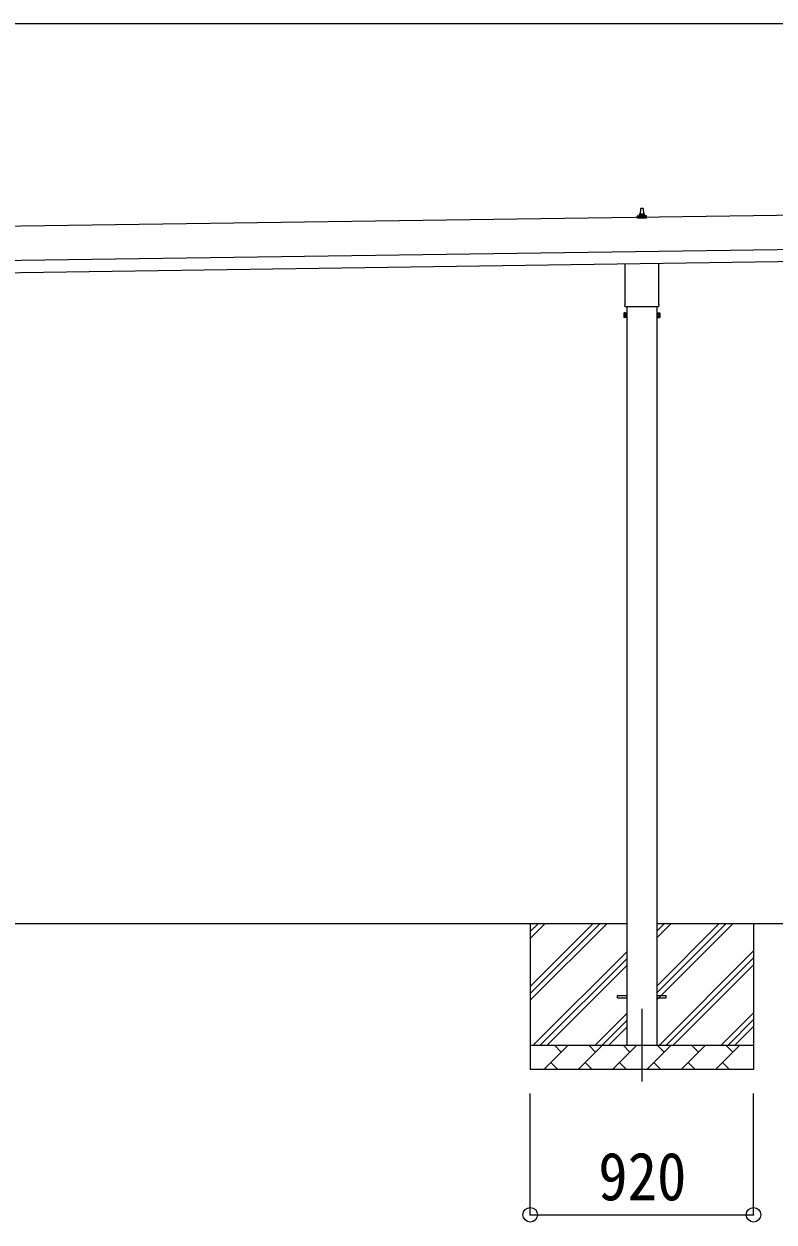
# Model space of a CAD drawing. Units: millimetres at full size, sheet at 1:60; details may follow other scales. Extents: x -16864 to 16864, y -11640 to 11640.
# Drawn here: x 2444 to 5535, y -8293 to -3356 of the extents above; entities that cross this region are included whole.
import ezdxf
from ezdxf.enums import TextEntityAlignment as Align

# ---------------------------------------------------------------- set-up
doc = ezdxf.new("R2010")
doc.units = ezdxf.units.MM
doc.header["$LTSCALE"] = 60
doc.header["$PDMODE"] = 32
doc.header["$PDSIZE"] = 60
doc.linetypes.add('CHAIN1', pattern=[8, 5, -1, 1, -1])
for name, color, linetype, lineweight in [('0-1_Defpoints', 7, 'CHAIN1', 9), ('0-2_TEXT1', 4, 'Continuous', 9), ('0-3_SHAPE', 7, 'Continuous', 9), ('0-8_TABLE1', 6, 'Continuous', 9)]:
    doc.layers.add(name, color=color, linetype=linetype, lineweight=lineweight)
doc.styles.add('ＭＳ ゴシック', font='')
doc.styles.get('ＭＳ ゴシック').set_extended_font_data('MS Gothic')

msp = doc.modelspace()

# ---------------------------------------------------------------- linework, layer by layer
at = {"layer": '0-1_Defpoints'}
msp.add_line((4990.83, -7413.9), (4990.83, -7762.9), dxfattribs=at)
at = {"layer": '0-2_TEXT1'}
for p, q in [((6530.9, -4131.21), (900.44, -4211.64)), ((4973.65, -4147.17), (4980.38, -4145.54)), ((4980.76, -4145.36), (5001.52, -4145.36)), ((4981.14, -4144.57), (4981.14, -4140.36)), ((4982.14, -4140.36), (5000.14, -4140.36)), ((4985.14, -4140.36), (4985.87, -4116.83)), ((4986.87, -4115.86), (4995.41, -4115.86)), ((4996.41, -4116.83), (4997.14, -4140.36)), ((5001.14, -4144.57), (5001.14, -4140.36)), ((5008.63, -4147.17), (5001.9, -4145.54)), ((4972.89, -4155.86), (4972.89, -4148.14)), ((5009.39, -4155.86), (4972.89, -4155.86)), ((4973.27, -4147.36), (5009.01, -4147.36)), ((5009.39, -4155.86), (5009.39, -4148.14)), ((902.44, -4351.63), (6532.9, -4271.19)), ((903.15, -4401.62), (6533.62, -4321.19)), ((4922.53, -4509.84), (4922.53, -4344.2)), ((5059.13, -4342.25), (5059.13, -4509.84)), ((4920.83, -4518.61), (4920.83, -4513.11)), ((5058.77, -4522.11), (4922.9, -4522.11)), ((4928.33, -4522.11), (4928.33, -7563.9)), ((5053.33, -7563.9), (5053.33, -4522.11)), ((5060.83, -4513.11), (5060.83, -4518.61)), ((4916.83, -4548.11), (4917.59, -4546.8)), ((4916.83, -4548.11), (4916.83, -4565.11)), ((4916.83, -4565.11), (4917.59, -4566.43)), ((4923.83, -4551.71), (4917.59, -4551.71)), ((4923.83, -4561.52), (4917.59, -4561.52)), ((4923.83, -4566.43), (4917.59, -4566.43)), ((4926.33, -4565.81), (4923.83, -4565.81)), ((5055.33, -4565.81), (5057.83, -4565.81)), ((5057.83, -4551.71), (5064.07, -4551.71)), ((5057.83, -4561.52), (5064.07, -4561.52)), ((5057.83, -4566.43), (5064.07, -4566.43)), ((5064.83, -4548.11), (5064.07, -4546.8)), ((5064.83, -4565.11), (5064.07, -4566.43)), ((5064.83, -4548.11), (5064.83, -4565.11)), ((4890.83, -7359.4), (4928.33, -7359.4)), ((4890.83, -7368.4), (4890.83, -7359.4)), ((4890.83, -7359.4), (4928.33, -7359.4)), ((4890.83, -7368.4), (4890.83, -7359.4)), ((4890.83, -7368.4), (4928.33, -7368.4)), ((4890.83, -7368.4), (4928.33, -7368.4)), ((5053.33, -7359.4), (5090.83, -7359.4)), ((5053.33, -7359.4), (5090.83, -7359.4)), ((5053.33, -7368.4), (5090.83, -7368.4)), ((5053.33, -7368.4), (5090.83, -7368.4)), ((5090.83, -7368.4), (5090.83, -7359.4)), ((5090.83, -7368.4), (5090.83, -7359.4))]:
    msp.add_line(p, q, dxfattribs=at)
for points in [[(4923.83, -4566.43), (4923.83, -4546.8), (4917.59, -4546.8)], [(4923.83, -4565.81), (4923.83, -4547.41), (4926.33, -4547.41)], [(5057.83, -4565.81), (5057.83, -4547.41), (5055.33, -4547.41)], [(5057.83, -4566.43), (5057.83, -4546.8), (5064.07, -4546.8)]]:
    msp.add_lwpolyline(points, dxfattribs=at)
for points in [[(4926.33, -4567.11), (4926.33, -4546.11), (4928.33, -4546.11), (4928.33, -4567.11)], [(5055.33, -4567.11), (5055.33, -4546.11), (5053.33, -4546.11), (5053.33, -4567.11)]]:
    msp.add_lwpolyline(points, close=True, dxfattribs=at)
for centre, radius, start, end in [((4980.14, -4144.57), 1, 283.62699, 0), ((4985.23, -4140.99), 4.13, 90, 171.17633), ((4982.14, -4141.36), 1, 90, 180), ((4986.87, -4116.86), 1, 90, 178.60509), ((4994.47, -4140.36), 4.83, 133.60282, 180), ((4987.81, -4140.36), 4.83, 0, 46.39718), ((4995.41, -4116.86), 1, 1.39491, 90), ((4997.05, -4140.99), 4.13, 8.82367, 90), ((5000.14, -4141.36), 1, 0, 90), ((5002.14, -4144.57), 1, 180, 256.37301), ((4973.89, -4148.14), 1, 103.62699, 180), ((5008.39, -4148.14), 1, 0, 76.37301), ((4924.83, -4513.11), 4, 125.09963, 180), ((4924.83, -4518.61), 4, 180, 194.47751), ((4924.83, -4518.61), 4, 194.47751, 241.04498), ((5056.83, -4518.61), 4, 298.95502, 345.52249), ((5056.83, -4513.11), 4, 0, 54.90037), ((5056.83, -4518.61), 4, 345.52249, 0), ((4933.07, -4556.61), 16.24, 162.41205, 197.58795), ((4921.18, -4549.25), 4.34, 145.61575, 214.38425), ((4921.18, -4563.98), 4.34, 145.61575, 214.38425), ((5048.59, -4556.61), 16.24, 342.41205, 17.58795), ((5060.49, -4549.25), 4.34, 325.61575, 34.38425), ((5060.49, -4563.98), 4.34, 325.61575, 34.38425)]:
    msp.add_arc(centre, radius, start, end, dxfattribs=at)
at = {"layer": '0-3_SHAPE'}
for p, q in [((4928.33, -7063.9), (1953.33, -7063.9)), ((4530.83, -7063.9), (4530.83, -7663.9)), ((4530.83, -7096.11), (4563.04, -7063.9)), ((4530.83, -7322.38), (4789.32, -7063.9)), ((4530.83, -7350.67), (4817.6, -7063.9)), ((4530.83, -7378.95), (4845.88, -7063.9)), ((4530.83, -7124.39), (4591.33, -7063.9)), ((4530.83, -7067.82), (4534.76, -7063.9)), ((8028.33, -7063.9), (5053.33, -7063.9)), ((5053.33, -7092.72), (5082.16, -7063.9)), ((5053.33, -7121.01), (5110.44, -7063.9)), ((5053.33, -7375.57), (5365, -7063.9)), ((5053.33, -7319), (5308.43, -7063.9)), ((5053.33, -7347.28), (5336.72, -7063.9)), ((5450.83, -7063.9), (5450.83, -7663.9)), ((4545.83, -7561.94), (4928.33, -7179.44)), ((5062.99, -7563.9), (5450.83, -7176.06)), ((5091.27, -7563.9), (5450.83, -7204.34)), ((4572.16, -7563.9), (4928.33, -7207.72)), ((4600.44, -7563.9), (4928.33, -7236.01)), ((5119.56, -7563.9), (5450.83, -7232.63)), ((4798.43, -7563.9), (4928.33, -7434)), ((5317.55, -7563.9), (5450.83, -7430.62)), ((4826.72, -7563.9), (4928.33, -7462.28)), ((4855, -7563.9), (4928.33, -7490.57)), ((5345.83, -7563.9), (5450.83, -7458.9)), ((5374.12, -7563.9), (5450.83, -7487.18)), ((4530.83, -7563.9), (5450.83, -7563.9)), ((4587.28, -7663.9), (4687.28, -7563.9)), ((4658.73, -7592.45), (4630.17, -7563.9)), ((4728.7, -7663.9), (4828.7, -7563.9)), ((4800.15, -7592.45), (4771.59, -7563.9)), ((4870.12, -7663.9), (4970.12, -7563.9)), ((4941.57, -7592.45), (4913.02, -7563.9)), ((5011.54, -7663.9), (5111.54, -7563.9)), ((5082.99, -7592.45), (5054.44, -7563.9)), ((5152.97, -7663.9), (5252.97, -7563.9)), ((5224.41, -7592.45), (5195.86, -7563.9)), ((5294.39, -7663.9), (5394.39, -7563.9)), ((5365.83, -7592.45), (5337.28, -7563.9)), ((4615.83, -7635.35), (4644.39, -7663.9)), ((4757.25, -7635.35), (4785.81, -7663.9)), ((4898.68, -7635.35), (4927.23, -7663.9)), ((5040.1, -7635.35), (5068.65, -7663.9)), ((5181.52, -7635.35), (5210.07, -7663.9)), ((5322.94, -7635.35), (5351.49, -7663.9)), ((5450.83, -7663.9), (4530.83, -7663.9))]:
    msp.add_line(p, q, dxfattribs=at)
at = {"layer": '0-8_TABLE1'}
for p, q in [((12216.83, -3356.26), (867.83, -3356.26)), ((4530.83, -8262.9), (4530.83, -7762.9)), ((5450.83, -8262.9), (5450.83, -7762.9)), ((4530.83, -8262.9), (5450.83, -8262.9))]:
    msp.add_line(p, q, dxfattribs=at)
for p in [(4530.83, -8262.9), (5450.83, -8262.9)]:
    msp.add_point(p, dxfattribs=at)

# ---------------------------------------------------------------- texts
at = {"layer": '0-8_TABLE1', "color": 7, "style": 'ＭＳ ゴシック', "width": 0.9}
msp.add_text('920', height=197.9, dxfattribs=at).set_placement((4810.83, -8262.9), align=Align.BOTTOM_LEFT)

doc.saveas('drawing.dxf')
